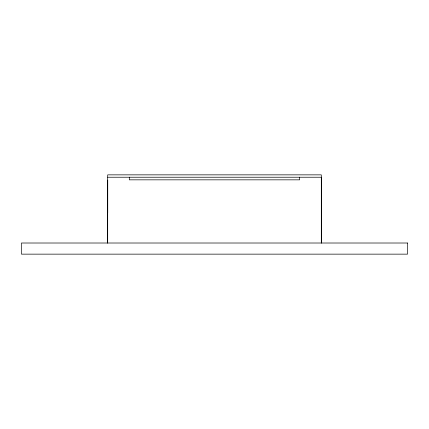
<?xml version="1.0" encoding="UTF-8"?>
<svg xmlns="http://www.w3.org/2000/svg" width="429" height="429" viewBox="0 0 429 429"><rect width="100%" height="100%" fill="white"/><g stroke="black" fill="none" stroke-linecap="round" stroke-linejoin="round"><path stroke-width="0.64" d="M107.727 212.843L107.727 180.078M321.552 180.078L321.541 243.012M107.695 177.231L321.305 177.231M321.541 177.231L321.541 205.588M321.305 243.012L321.305 174.855L107.695 174.855L107.695 243.012M299.624 177.231L299.624 179.842L129.306 179.842L129.306 177.231M107.459 212.843L107.459 243.012M407.55 243.012L21.45 243.012L21.45 254.145L407.55 254.145L407.55 243.012"/></g></svg>
